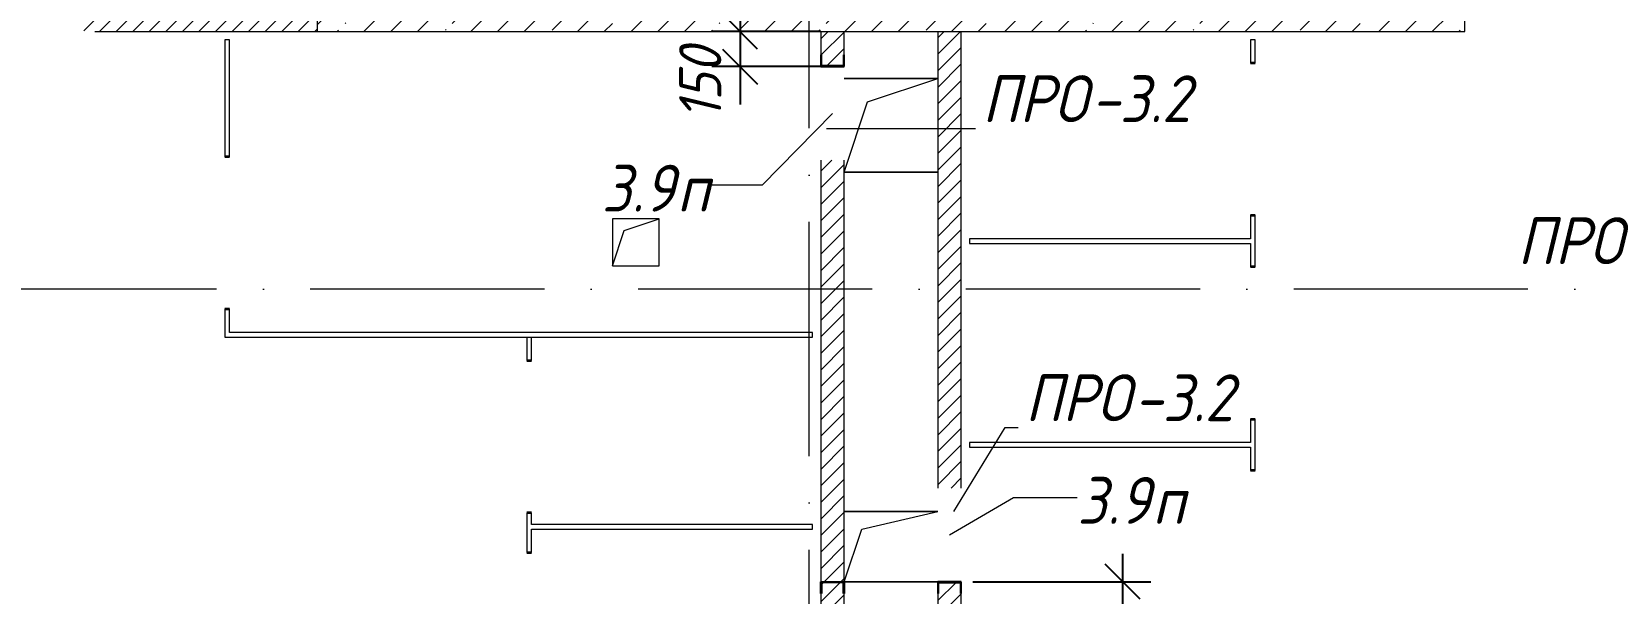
# Model space of a CAD drawing. Header units: millimetres. Extents: x -537608 to 253996, y -217170 to 186033.
# Drawn here: x -172156 to -165425, y 83715 to 86115 of the extents above; entities that cross this region are included whole.
import ezdxf

# ---------------------------------------------------------------- set-up
doc = ezdxf.new("R2010")
doc.units = ezdxf.units.MM
doc.linetypes.add('50_200_ШТРИХ_1Т_ш5_п1_п1_', pattern=[1400, 1000, -200, 0, -200])
for name, color, linetype, lineweight in [('A-____-____-DIMS', 7, 'Continuous', 9), ('A-DOOR-OPNG-MCUT', 7, 'Continuous', 35), ('A-FLOR-____-OTLN', 7, 'Continuous', 9), ('A-GENM-____-IDEN', 7, 'Continuous', 9), ('A-GENM-____-MCUT', 7, 'Continuous', 25), ('A-GENM-____-OTLN', 7, 'Continuous', 9), ('A-GENM-____-OTLN-1', 7, 'Continuous', 25), ('A-GLAZ-____-IDEN', 7, 'Continuous', 9), ('A-WALL-____-MCUT-1', 7, 'Continuous', 9), ('A-WALL-____-PATT-1', 7, 'Continuous', 9), ('A-WALL-FNSH-MCUT-1', 7, 'Continuous', 9), ('S-GRID-____-OTLN-1', 7, '50_200_ШТРИХ_1Т_ш5_п1_п1_', 9)]:
    doc.layers.add(name, color=color, linetype=linetype, lineweight=lineweight)
doc.layers.add('A-DOOR-____-OTLN-2', color=7, linetype='Continuous', lineweight=9, true_color=0xffffff)
doc.styles.add('ISOCPEUR_I_10', font='isocpeui.ttf', dxfattribs={"width": 0.9, "height": 180})
doc.styles.add('ISOCPEUR_I_9', font='isocpeui.ttf', dxfattribs={"width": 0.9, "height": 250})
doc.dimstyles.new('ISO-1_8_0_9К_СРЕДНИЙ_Кладочные_3', dxfattribs={"dimscale": 304.8, "dimtxt": 179.276612, "dimasz": 0.492126, "dimexe": 0.393701, "dimexo": 0, "dimgap": 0, "dimtad": 1, "dimdec": 3, "dimrnd": 0.001, "dimdsep": 46, "dimtxsty": 'ISOCPEUR_I_10', "dimblk1": 'OBLIQUE', "dimblk2": 'OBLIQUE', "dimsah": 1, "dimcen": 0.09, "dimdle": 0.393701, "dimazin": 0, "dimtfac": 1, "dimtdec": 4, "dimtix": 1, "dimtmove": 0, "dimatfit": 3, "dimfxl": 1, "dimtvp": 1, "dimtolj": 1, "dimtzin": 0, "dimarcsym": 2})
doc.dimstyles.new('ISO-1_8_0_9К_СРЕДНИЙ_Кладочные_4', dxfattribs={"dimscale": 304.8, "dimtxt": 179.276612, "dimasz": 0.492126, "dimexe": 0.393701, "dimexo": 0, "dimgap": 0, "dimtad": 1, "dimdec": 3, "dimrnd": 0.001, "dimdsep": 46, "dimtxsty": 'ISOCPEUR_I_10', "dimblk1": 'OBLIQUE', "dimblk2": 'OBLIQUE', "dimsah": 1, "dimcen": 0.09, "dimdle": 0.393701, "dimazin": 0, "dimtfac": 1, "dimtdec": 4, "dimtix": 1, "dimtmove": 1, "dimatfit": 3, "dimfxl": 1, "dimtvp": 1, "dimtolj": 1, "dimtzin": 0, "dimarcsym": 2})
pattern_1 = [(45, (-178684.97, 83184.237), (-35.35534, 35.35534), [])]

# ---------------------------------------------------------------- blocks, each defined once
blk = doc.blocks.new('DOR_ДУ_распашная__1Ст_Прямоугольная_ШЕР - Вн_650х2100h_Кабинки С_у-17949503-АР1_План отверстий 3 этажа в осях 1-64_А-ГГ')
at = {"layer": 'A-DOOR-OPNG-MCUT'}
for p, q in [((-325, 10), (-325, -10)), ((325, -10), (325, 10))]:
    blk.add_line(p, q, dxfattribs=at)
blk = doc.blocks.new('DOR_ДУ_распашная__1Ст_Прямоугольная_ШЕР - Вн_650х2100h_Кабинки С_у-19996353-АР1_План отверстий 3 этажа в осях 1-64_А-ГГ')
at = {"layer": 'A-DOOR-OPNG-MCUT'}
for p, q in [((-325, 10), (-325, -10)), ((325, -10), (325, 10))]:
    blk.add_line(p, q, dxfattribs=at)
blk = doc.blocks.new('DOR_ДУ_распашная__1Ст_Прямоугольная_ШЕР - Вн_650х2100h_Кабинки С_у-17949507-АР1_План отверстий 3 этажа в осях 1-64_А-ГГ')
at = {"layer": 'A-DOOR-OPNG-MCUT'}
for p, q in [((-325, -10), (-325, 10)), ((325, 10), (325, -10))]:
    blk.add_line(p, q, dxfattribs=at)
blk = doc.blocks.new('154_Фахверк_СКБ_Швеллер - Тип_100_3960-28331862-АР1_План отверстий 3 этажа в осях 1-64_А-ГГ')
at = {"layer": 'A-GENM-____-MCUT'}
for p, q in [((175, 50), (125, 50)), ((125, 50), (125, -50)), ((128, 47), (175, 47)), ((128, -47), (128, 47)), ((175, 47), (175, 50)), ((125, -50), (175, -50)), ((175, -47), (128, -47)), ((175, -50), (175, -47))]:
    blk.add_line(p, q, dxfattribs=at)
blk = doc.blocks.new('154_Фахверк_СКБ_Швеллер - Тип_100_3960-28333271-АР1_План отверстий 3 этажа в осях 1-64_А-ГГ')
at = {"layer": 'A-GENM-____-MCUT'}
for p, q in [((125, 50), (175, 50)), ((125, -50), (125, 50)), ((128, 47), (128, -47)), ((175, 47), (128, 47)), ((175, 50), (175, 47)), ((175, -50), (125, -50)), ((128, -47), (175, -47)), ((175, -47), (175, -50))]:
    blk.add_line(p, q, dxfattribs=at)
blk = doc.blocks.new('154_Фахверк_СКБ_Швеллер - Тип_100_3960_зеркало-29769493-АР1_План отверстий 3 этажа в осях 1-64_А-ГГ')
at = {"layer": 'A-GENM-____-MCUT'}
for p, q in [((175, 50), (125, 50)), ((125, 50), (125, -50)), ((128, 47), (175, 47)), ((128, -47), (128, 47)), ((175, 47), (175, 50)), ((125, -50), (175, -50)), ((175, -47), (128, -47)), ((175, -50), (175, -47))]:
    blk.add_line(p, q, dxfattribs=at)
blk = doc.blocks.new('AR_Отверстие прямоугольное _в плите_ - AR_Отверстие прямоугольное _в плите_-30459211-АР1_План отверстий 3 этажа в осях 1-64_А-ГГ')
at = {"layer": 'A-GENM-____-OTLN'}
for p, q in [((200, 200), (-200, 200)), ((-100, 100), (200, 200)), ((-200, -200), (-100, 100)), ((-200, -200), (200, -200))]:
    blk.add_line(p, q, dxfattribs=at)
blk = doc.blocks.new('AR_Отверстие прямоугольное _в плите_ - AR_Отверстие прямоугольное _в плите_-30459214-АР1_План отверстий 3 этажа в осях 1-64_А-ГГ')
at = {"layer": 'A-GENM-____-OTLN'}
for p, q in [((200, 150), (-200, 150)), ((-125, 75), (200, 150)), ((-200, -150), (-125, 75)), ((-200, -150), (200, -150))]:
    blk.add_line(p, q, dxfattribs=at)
blk = doc.blocks.new('AR_Отверстие прямоугольное _в плите_ - AR_Отверстие прямоугольное _в плите_-30459207-АР1_План отверстий 3 этажа в осях 1-64_А-ГГ')
at = {"layer": 'A-GENM-____-OTLN'}
for p, q in [((100, 100), (-100, 100)), ((-100, 100), (-100, -100)), ((-50, 50), (100, 100)), ((100, -100), (100, 100)), ((-100, -100), (-50, 50)), ((-100, -100), (100, -100))]:
    blk.add_line(p, q, dxfattribs=at)
blk = doc.blocks.new('_Oblique')
at = {"color": 0, "linetype": 'ByBlock', "lineweight": -2}
blk.add_line((-0.5, -0.5), (0.5, 0.5), dxfattribs=at)
blk = doc.blocks.new('*D1097')
at = {"layer": 'A-____-____-DIMS', "color": 0, "lineweight": -2, "transparency": 16777216}
for p, q in [((-167495.6, 81645.3), (-167495.6, 83885.3)), ((-168135, 83765.3), (-167375.6, 83765.3)), ((-168185, 81765.3), (-167375.6, 81765.3))]:
    blk.add_line(p, q, dxfattribs=at)
at = {"layer": 'Defpoints', "color": 0, "transparency": 16777216}
for p in [(-168135, 83765.3), (-167495.6, 83765.3), (-168185, 81765.3)]:
    blk.add_point(p, dxfattribs=at)
at = {"layer": 'A-____-____-DIMS', "color": 0, "lineweight": -2, "transparency": 16777216, "xscale": 150, "yscale": 150, "zscale": 150}
for p, rotation in [((-167495.6, 83765.3), 90), ((-167495.6, 81765.3), 270)]:
    blk.add_blockref('_Oblique', p, dxfattribs=dict(at, rotation=rotation))
at = {"layer": 'A-____-____-DIMS', "color": 0, "transparency": 16777216, "insert": (-167585.6, 82765.3), "char_height": 180, "width": 546.104, "attachment_point": 5, "rotation": 90, "style": 'ISOCPEUR_I_10'}
blk.add_mtext('\\A1;2000', dxfattribs=at)
blk = doc.blocks.new('*D1101')
at = {"layer": 'A-____-____-DIMS', "color": 0, "lineweight": -2, "transparency": 16777216}
for p, q in [((-169129.5, 86235.3), (-169129.5, 85965.3)), ((-168785, 86115.3), (-169249.5, 86115.3)), ((-168719.8, 85965.3), (-169249.5, 85965.3)), ((-169129.5, 85965.3), (-169129.5, 85803.2))]:
    blk.add_line(p, q, dxfattribs=at)
at = {"layer": 'Defpoints', "color": 0, "transparency": 16777216}
for p in [(-168785, 86115.3), (-169129.5, 85965.3), (-168719.8, 85965.3)]:
    blk.add_point(p, dxfattribs=at)
at = {"layer": 'A-____-____-DIMS', "color": 0, "lineweight": -2, "transparency": 16777216, "xscale": 150, "yscale": 150, "zscale": 150}
for p, rotation in [((-169129.5, 86115.3), 90), ((-169129.5, 85965.3), 270)]:
    blk.add_blockref('_Oblique', p, dxfattribs=dict(at, rotation=rotation))
at = {"layer": 'A-____-____-DIMS', "color": 0, "transparency": 16777216, "insert": (-169389.8, 85739.1), "char_height": 180, "width": 368.207, "attachment_point": 1, "rotation": 90, "line_spacing_factor": 1.149209, "style": 'ISOCPEUR_I_10'}
blk.add_mtext('\\A1;150', dxfattribs=at)

msp = doc.modelspace()

# ---------------------------------------------------------------- hatches: boundary and pattern name
at = {"layer": 'A-WALL-____-PATT-1'}
h = msp.add_hatch(dxfattribs=at)
h.set_pattern_fill('FP_38', color=256, style=0, pattern_type=2)
h.set_pattern_definition([(45, (-178684.97, 83184.24), (-114.0493, 114.0493), []), (45, (-178570.92, 83184.24), (-114.0493, 114.0493), [201.612, -40.322, 3.353, -36.97])])
h.paths.add_polyline_path([(-166034.9702, 86115.2788), (-166034.9702, 86365.2788), (-170934.9702, 86365.2788), (-170934.9702, 86115.2788), (-166326.3971, 86115.2788)], flags=0)
h = msp.add_hatch(dxfattribs=at)
h.set_pattern_fill('FP_5', color=256, style=0, pattern_type=2)
h.set_pattern_definition(pattern_1)
h.paths.add_polyline_path([(-170934.9702, 86115.2788), (-170934.9702, 86215.2788), (-171884.9702, 86215.2788), (-171884.9702, 86212.2788), (-171931.9702, 86212.2788), (-171931.9702, 86118.2788), (-171884.9702, 86118.2788), (-171884.9702, 86115.2788), (-171628.7899, 86115.2788)], flags=0)
h = msp.add_hatch(dxfattribs=at)
h.set_pattern_fill('FP_5', color=256, style=0, pattern_type=2)
h.set_pattern_definition(pattern_1)
h.paths.add_polyline_path([(-168684.9702, 81515.2788), (-168684.9702, 81765.2788), (-168784.9702, 81765.2788), (-168784.9702, 81515.2788)], flags=0)
h.paths.add_polyline_path([(-168784.9702, 82165.2788), (-168684.9702, 82165.2788), (-168684.9702, 83715.2788), (-168687.9702, 83715.2788), (-168687.9702, 83762.2788), (-168781.9702, 83762.2788), (-168781.9702, 83715.2788), (-168784.9702, 83715.2788), (-168784.9702, 82198.2294)], flags=0)
h.paths.add_polyline_path([(-168781.7787, 83765.2788), (-168684.9702, 83765.2788), (-168684.9702, 85565.2788), (-168784.9702, 85565.2788), (-168784.9702, 83765.2788), (-168781.9702, 83765.2788)], flags=0)
h.paths.add_polyline_path([(-168687.9702, 85968.2788), (-168687.9702, 86015.2788), (-168684.9702, 86015.2788), (-168684.9702, 86115.2788), (-168784.9702, 86115.2788), (-168784.9702, 86015.2788), (-168781.9702, 86015.2788), (-168781.9702, 85968.2788)], flags=0)
h = msp.add_hatch(dxfattribs=at)
h.set_pattern_fill('FP_5', color=256, style=0, pattern_type=2)
h.set_pattern_definition(pattern_1)
h.paths.add_polyline_path([(-168184.9702, 81765.2788), (-168184.9702, 83715.2788), (-168187.9702, 83715.2788), (-168187.9702, 83762.2788), (-168281.9702, 83762.2788), (-168281.9702, 83715.2788), (-168284.9702, 83715.2788), (-168284.9702, 81765.2788)], flags=0)
h.paths.add_polyline_path([(-168184.9702, 84165.2788), (-168184.9702, 86115.2788), (-168284.9702, 86115.2788), (-168284.9702, 84165.2788)], flags=0)

# ---------------------------------------------------------------- linework, layer by layer
at = {"layer": 'A-FLOR-____-OTLN'}
for p, q in [((-168684.9702, 85915.2788), (-168284.9702, 85915.2788)), ((-168284.9702, 85515.2788), (-168684.9702, 85515.2788)), ((-168684.9702, 84065.2788), (-168284.9702, 84065.2788)), ((-168284.9702, 83765.2788), (-168684.9702, 83765.2788))]:
    msp.add_line(p, q, dxfattribs=at)
at = {"layer": 'A-GENM-____-IDEN'}
for p, q in [((-168760.8942, 85701.0891), (-168124.6693, 85701.0891)), ((-168216.6316, 84064.8365), (-167997.6171, 84423.9055)), ((-167997.6171, 84423.9055), (-167941.4695, 84423.9055))]:
    msp.add_line(p, q, dxfattribs=at)
at = {"layer": 'A-GLAZ-____-IDEN'}
for p, q in [((-168734.9702, 85765.2788), (-169034.6335, 85458.6693)), ((-169034.6335, 85458.6693), (-169256.1337, 85458.6693)), ((-168234.9702, 83965.2788), (-167962.242, 84125.2788)), ((-167962.242, 84125.2788), (-167689.5139, 84125.2788))]:
    msp.add_line(p, q, dxfattribs=at)
at = {"layer": 'A-WALL-____-MCUT-1'}
for p, q in [((-170934.9702, 86365.2788), (-170934.9702, 86115.2788)), ((-166034.9702, 86115.2788), (-166034.9702, 86365.2788)), ((-170934.9702, 86115.2788), (-166034.9702, 86115.2788))]:
    msp.add_line(p, q, dxfattribs=at)
at = {"layer": 'A-WALL-FNSH-MCUT-1'}
for p, q in [((-171884.9702, 86115.2788), (-170934.9702, 86115.2788)), ((-171309.9702, 86080.2788), (-171329.9702, 86080.2788)), ((-171329.9702, 86080.2788), (-171329.9702, 85580.2788)), ((-171309.9702, 85580.2788), (-171309.9702, 86080.2788)), ((-168784.9702, 86115.2788), (-168784.9702, 86015.2788)), ((-168684.9702, 86015.2788), (-168684.9702, 86115.2788)), ((-168284.9702, 86115.2788), (-168284.9702, 84165.2788)), ((-168184.9702, 84165.2788), (-168184.9702, 86115.2788)), ((-166929.9702, 86080.2788), (-166949.9702, 86080.2788)), ((-166949.9702, 86080.2788), (-166949.9702, 85980.2788)), ((-166929.9702, 85980.2788), (-166929.9702, 86080.2788)), ((-168784.9702, 85565.2788), (-168784.9702, 83765.2788)), ((-168684.9702, 83765.2788), (-168684.9702, 85565.2788)), ((-166949.9702, 85330.2788), (-166949.9702, 85230.2788)), ((-166929.9702, 85110.2788), (-166929.9702, 85330.2788)), ((-166949.9702, 85230.2788), (-168149.9702, 85230.2788)), ((-168149.9702, 85230.2788), (-168149.9702, 85210.2788)), ((-168149.9702, 85210.2788), (-166949.9702, 85210.2788)), ((-166949.9702, 85210.2788), (-166949.9702, 85110.2788)), ((-171329.9702, 84930.2788), (-171329.9702, 84810.2788)), ((-171309.9702, 84830.2788), (-171309.9702, 84930.2788)), ((-171329.9702, 84810.2788), (-168819.9702, 84810.2788)), ((-168819.9702, 84830.2788), (-171309.9702, 84830.2788)), ((-170039.9702, 84810.2788), (-170039.9702, 84710.2788)), ((-170019.9702, 84710.2788), (-170019.9702, 84810.2788)), ((-168819.9702, 84810.2788), (-168819.9702, 84830.2788)), ((-166949.9702, 84460.2788), (-166949.9702, 84360.2788)), ((-166929.9702, 84240.2788), (-166929.9702, 84460.2788)), ((-166949.9702, 84360.2788), (-168149.9702, 84360.2788)), ((-168149.9702, 84360.2788), (-168149.9702, 84340.2788)), ((-168149.9702, 84340.2788), (-166949.9702, 84340.2788)), ((-166949.9702, 84340.2788), (-166949.9702, 84240.2788)), ((-170039.9702, 84060.2788), (-170039.9702, 83890.2788)), ((-170019.9702, 84010.2788), (-170019.9702, 84060.2788)), ((-168819.9702, 84010.2788), (-170019.9702, 84010.2788)), ((-168819.9702, 83990.2788), (-168819.9702, 84010.2788)), ((-170019.9702, 83890.2788), (-170019.9702, 83990.2788)), ((-170019.9702, 83990.2788), (-168819.9702, 83990.2788)), ((-168784.9702, 83715.2788), (-168784.9702, 82165.2788)), ((-168684.9702, 82165.2788), (-168684.9702, 83715.2788)), ((-168284.9702, 83715.2788), (-168284.9702, 81765.2788)), ((-168184.9702, 81765.2788), (-168184.9702, 83715.2788))]:
    msp.add_line(p, q, dxfattribs=at)
at = {"layer": 'S-GRID-____-OTLN-1'}
for p, q in [((-168834.9702, 78701.6305), (-168834.9702, 133065.1964)), ((-74758.4999, 85015.2788), (-183353.7404, 85015.2788))]:
    msp.add_line(p, q, dxfattribs=at)

# ---------------------------------------------------------------- block references
at = {"layer": 'A-DOOR-____-OTLN-2'}
for name, p, rotation in [('DOR_ДУ_распашная__1Ст_Прямоугольная_ШЕР - Вн_650х2100h_Кабинки С_у-17949503-АР1_План отверстий 3 этажа в осях 1-64_А-ГГ', (-166939.9702, 85655.2788), 269.9999999999989), ('DOR_ДУ_распашная__1Ст_Прямоугольная_ШЕР - Вн_650х2100h_Кабинки С_у-19996353-АР1_План отверстий 3 этажа в осях 1-64_А-ГГ', (-171319.9702, 85255.2788), 90), ('DOR_ДУ_распашная__1Ст_Прямоугольная_ШЕР - Вн_650х2100h_Кабинки С_у-17949503-АР1_План отверстий 3 этажа в осях 1-64_А-ГГ', (-166939.9702, 84785.2788), 269.9999999999989), ('DOR_ДУ_распашная__1Ст_Прямоугольная_ШЕР - Вн_650х2100h_Кабинки С_у-17949507-АР1_План отверстий 3 этажа в осях 1-64_А-ГГ', (-170029.9702, 84385.2788), 270.0000000000007), ('DOR_ДУ_распашная__1Ст_Прямоугольная_ШЕР - Вн_650х2100h_Кабинки С_у-17949503-АР1_План отверстий 3 этажа в осях 1-64_А-ГГ', (-166939.9702, 83915.2788), 269.9999999999989), ('DOR_ДУ_распашная__1Ст_Прямоугольная_ШЕР - Вн_650х2100h_Кабинки С_у-17949507-АР1_План отверстий 3 этажа в осях 1-64_А-ГГ', (-170029.9702, 83565.2788), 270.0000000000007)]:
    msp.add_blockref(name, p, dxfattribs=dict(at, rotation=rotation))
at = {"layer": 'A-GENM-____-OTLN'}
for name, p in [('AR_Отверстие прямоугольное _в плите_ - AR_Отверстие прямоугольное _в плите_-30459211-АР1_План отверстий 3 этажа в осях 1-64_А-ГГ', (-168484.9702, 85715.2788)), ('AR_Отверстие прямоугольное _в плите_ - AR_Отверстие прямоугольное _в плите_-30459207-АР1_План отверстий 3 этажа в осях 1-64_А-ГГ', (-169574.9702, 85215.2788)), ('AR_Отверстие прямоугольное _в плите_ - AR_Отверстие прямоугольное _в плите_-30459214-АР1_План отверстий 3 этажа в осях 1-64_А-ГГ', (-168484.9702, 83915.2788))]:
    msp.add_blockref(name, p, dxfattribs=at)
at = {"layer": 'A-GENM-____-OTLN-1'}
for name, p, rotation in [('154_Фахверк_СКБ_Швеллер - Тип_100_3960_зеркало-29769493-АР1_План отверстий 3 этажа в осях 1-64_А-ГГ', (-168734.9702, 85840.2788), 89.9999999999997), ('154_Фахверк_СКБ_Швеллер - Тип_100_3960-28333271-АР1_План отверстий 3 этажа в осях 1-64_А-ГГ', (-168734.9702, 83890.2788), 269.9999999999997), ('154_Фахверк_СКБ_Швеллер - Тип_100_3960-28331862-АР1_План отверстий 3 этажа в осях 1-64_А-ГГ', (-168234.9702, 83890.2788), 269.9999999999997)]:
    msp.add_blockref(name, p, dxfattribs=dict(at, rotation=rotation))

# ---------------------------------------------------------------- texts
at = {"layer": 'A-GENM-____-IDEN', "char_height": 200, "attachment_point": 1, "style": 'ISOCPEUR_I_9'}
for s, insert, width in [('ПРО', (-168095.076, 85928.2053), 562.784625), ('-3.2', (-167630.7322, 85928.2053), 548.35425), ('ПРО', (-165809.1407, 85321.6261), 562.784625), ('ПРО', (-167911.8762, 84651.0216), 562.784625), ('-3.2', (-167447.5324, 84651.0216), 548.35425)]:
    msp.add_mtext(s, dxfattribs=dict(at, insert=insert, width=width))
at = {"layer": 'A-GLAZ-____-IDEN', "char_height": 200, "attachment_point": 1, "style": 'ISOCPEUR_I_9'}
for s, insert, width in [('3.9', (-169720.183, 85546.2839), 389.620125), ('\\fISOCPEUR|b0|i1|c204|p34|;\\W.9;п', (-169398.7143, 85546.2839), 158.734125), ('3.9', (-167689.5139, 84212.8934), 389.620125), ('\\fISOCPEUR|b0|i1|c204|p34|;\\W.9;п', (-167368.0452, 84212.8934), 158.734125)]:
    msp.add_mtext(s, dxfattribs=dict(at, insert=insert, width=width))

# ---------------------------------------------------------------- dimensions: what is measured, and where the dimension line sits
at = {"layer": 'A-____-____-DIMS'}
dim = msp.add_linear_dim(base=(-169129.4749, 85965.2788), p1=(-168784.9702, 86115.2788), p2=(-168719.8448, 85965.2788), angle=90, dimstyle='ISO-1_8_0_9К_СРЕДНИЙ_Кладочные_3', override={"dimpost": '<>', "dimfxl": 163.52771}, dxfattribs=at)
dim.commit()
dim.dimension.update_dxf_attribs({"geometry": '*D1101', "text_midpoint": (-169269.7522, 85803.1931), "dimtype": 160, "text_rotation": 90})
dim = msp.add_linear_dim(base=(-167495.5954, 83765.2788), p1=(-168184.9702, 81765.2788), p2=(-168134.9702, 83765.2788), angle=90, dimstyle='ISO-1_8_0_9К_СРЕДНИЙ_Кладочные_4', override={"dimpost": '<>', "dimfxl": 2000.624902}, dxfattribs=at)
dim.commit()
dim.dimension.update_dxf_attribs({"geometry": '*D1097', "text_midpoint": (-167585.5954, 82765.2788)})

doc.saveas('drawing.dxf')
